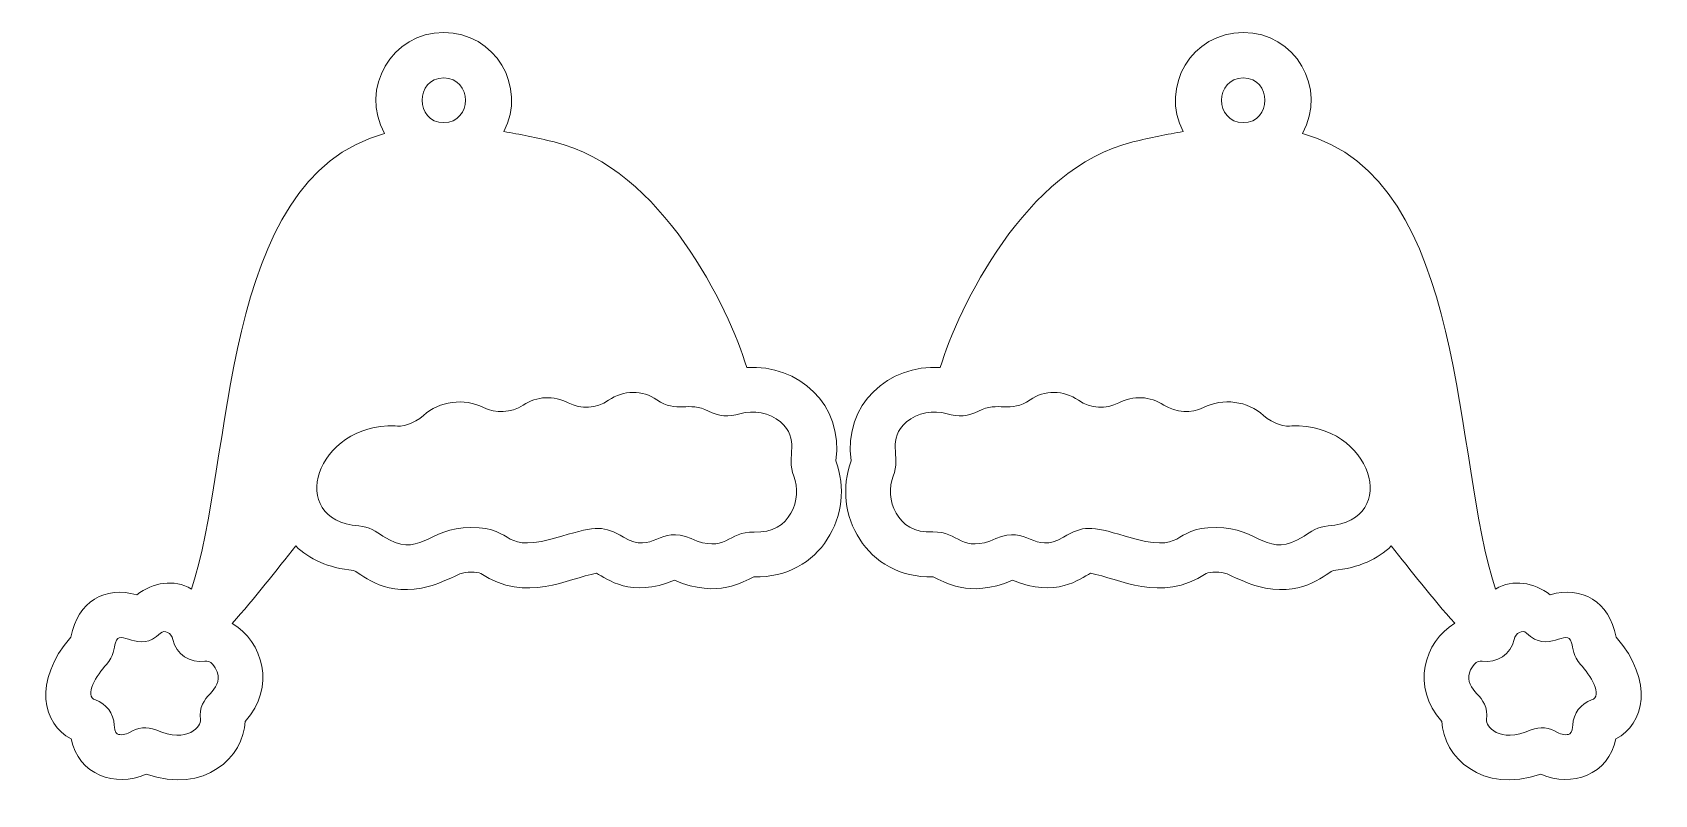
# Model space of a CAD drawing. Header units: inches. Extents: x 0.02 to 4.08, y 0.02 to 1.93.
import ezdxf

# ---------------------------------------------------------------- set-up
doc = ezdxf.new("R2010")
doc.units = ezdxf.units.IN
doc.header["$MEASUREMENT"] = 0
doc.layers.add('_U+0421_U+043B_U+043E_U+0439 1', color=7, linetype='Continuous')

msp = doc.modelspace()

# ---------------------------------------------------------------- linework, layer by layer
at = {"layer": '_U+0421_U+043B_U+043E_U+0439 1', "color": 12, "lineweight": 9, "true_color": 0xe30613}
for points, knots in [([(0.1159, 0.1618), (0.1351, 0.072), (0.226, 0.0391), (0.3036, 0.0735), (0.4513, 0.0224), (0.5483, 0.1173), (0.5515, 0.2056), (0.6295, 0.2916), (0.5956, 0.4052), (0.5194, 0.4509), (0.5749, 0.513), (0.6305, 0.5847), (0.6781, 0.6445), (0.7111, 0.6122), (0.7589, 0.5892), (0.8231, 0.5834), (0.8482, 0.569), (0.9058, 0.5156), (1.0125, 0.5436), (1.0303, 0.5483), (1.0566, 0.5598), (1.0892, 0.5744), (1.1034, 0.5808), (1.1325, 0.5796), (1.1411, 0.5755), (1.2547, 0.501), (1.3603, 0.5639), (1.4308, 0.5762), (1.4575, 0.5627), (1.5158, 0.5128), (1.6262, 0.5588), (1.7364, 0.5116), (1.7975, 0.5558), (1.8246, 0.5674), (1.9918, 0.5622), (2.0792, 0.7261), (2.0297, 0.8573), (2.0496, 0.9995), (1.9356, 1.0992), (1.807, 1.0912), (1.7617, 1.2398), (1.5957, 1.5889), (1.3249, 1.6555), (1.2803, 1.6664), (1.2385, 1.6751), (1.1991, 1.6814), (1.2577, 1.7937), (1.1765, 1.9296), (1.0486, 1.9296), (0.9187, 1.9296), (0.8373, 1.7895), (0.9004, 1.6769), (0.4827, 1.5624), (0.5249, 0.8525), (0.4171, 0.5368), (0.373, 0.5633), (0.3216, 0.5526), (0.2804, 0.5226), (0.2009, 0.5444), (0.1328, 0.5069), (0.1153, 0.4164), (0.0193, 0.3057), (0.0454, 0.1974), (0.1159, 0.1618)], [0, 0, 0, 0, 1, 1, 1, 2, 2, 2, 3, 3, 3, 4, 4, 4, 5, 5, 5, 6, 6, 6, 7, 7, 7, 8, 8, 8, 9, 9, 9, 10, 10, 10, 11, 11, 11, 12, 12, 12, 13, 13, 13, 14, 14, 14, 15, 15, 15, 16, 16, 16, 17, 17, 17, 18, 18, 18, 19, 19, 19, 20, 20, 20, 21, 21, 21, 21]), ([(3.9825, 0.4164), (3.965, 0.5069), (3.8969, 0.5445), (3.8174, 0.5226), (3.7762, 0.5526), (3.7248, 0.5633), (3.6807, 0.5368), (3.5729, 0.8525), (3.6152, 1.5625), (3.1974, 1.677), (3.2605, 1.7895), (3.1792, 1.9297), (3.0492, 1.9297), (2.9213, 1.9297), (2.8401, 1.7937), (2.8987, 1.6814), (2.8593, 1.6751), (2.8175, 1.6664), (2.7729, 1.6555), (2.5021, 1.5889), (2.3361, 1.2398), (2.2909, 1.0912), (2.1622, 1.0993), (2.0482, 0.9995), (2.0681, 0.8573), (2.0187, 0.7261), (2.106, 0.5622), (2.2732, 0.5675), (2.3003, 0.5559), (2.3614, 0.5116), (2.4716, 0.5588), (2.5821, 0.5128), (2.6404, 0.5628), (2.667, 0.5762), (2.7375, 0.5639), (2.8431, 0.501), (2.9567, 0.5755), (2.9653, 0.5796), (2.9945, 0.5808), (3.0087, 0.5745), (3.0412, 0.5599), (3.0675, 0.5483), (3.0853, 0.5436), (3.192, 0.5156), (3.2496, 0.569), (3.2747, 0.5835), (3.339, 0.5893), (3.3867, 0.6123), (3.4198, 0.6445), (3.4674, 0.5847), (3.5229, 0.513), (3.5784, 0.451), (3.5022, 0.4053), (3.4683, 0.2916), (3.5463, 0.2056), (3.5495, 0.1174), (3.6465, 0.0224), (3.7942, 0.0736), (3.8718, 0.0391), (3.9627, 0.072), (3.982, 0.1618), (4.0524, 0.1974), (4.0785, 0.3057), (3.9825, 0.4164)], [0, 0, 0, 0, 1, 1, 1, 2, 2, 2, 3, 3, 3, 4, 4, 4, 5, 5, 5, 6, 6, 6, 7, 7, 7, 8, 8, 8, 9, 9, 9, 10, 10, 10, 11, 11, 11, 12, 12, 12, 13, 13, 13, 14, 14, 14, 15, 15, 15, 16, 16, 16, 17, 17, 17, 18, 18, 18, 19, 19, 19, 20, 20, 20, 21, 21, 21, 21]), ([(1.0486, 1.7039), (0.9766, 1.7039), (0.9764, 1.8158), (1.0486, 1.8158), (1.1206, 1.8158), (1.1207, 1.7039), (1.0486, 1.7039)], [0, 0, 0, 0, 1, 1, 1, 2, 2, 2, 2]), ([(3.0492, 1.8158), (3.1214, 1.8158), (3.1213, 1.7039), (3.0492, 1.7039), (2.9771, 1.7039), (2.9772, 1.8158), (3.0492, 1.8158)], [0, 0, 0, 0, 1, 1, 1, 2, 2, 2, 2]), ([(0.927, 0.9449), (0.9405, 0.9415), (0.9748, 0.9499), (0.9977, 0.971), (1.0373, 1.0074), (1.099, 1.0156), (1.1479, 0.9908), (1.1791, 0.975), (1.2162, 0.9774), (1.2471, 0.9972), (1.2819, 1.0196), (1.324, 1.0217), (1.3599, 1.0029), (1.392, 0.986), (1.4307, 0.9883), (1.4608, 1.009), (1.4986, 1.035), (1.5461, 1.0355), (1.5817, 1.0104), (1.6314, 0.9754), (1.6616, 1.0081), (1.711, 0.9821), (1.7355, 0.9692), (1.7635, 0.9667), (1.7898, 0.9751), (1.8236, 0.986), (1.8641, 0.9779), (1.8909, 0.9551), (1.9423, 0.9112), (1.9043, 0.8702), (1.9245, 0.8191), (1.9462, 0.764), (1.9171, 0.6747), (1.8253, 0.6794), (1.7594, 0.6818), (1.7541, 0.6243), (1.6674, 0.663), (1.5878, 0.6985), (1.5741, 0.6221), (1.4987, 0.6664), (1.4493, 0.6954), (1.4314, 0.6955), (1.344, 0.669), (1.1842, 0.6206), (1.2361, 0.6909), (1.1163, 0.6909), (1.0078, 0.6909), (0.9869, 0.6092), (0.8964, 0.6694), (0.8799, 0.6803), (0.8612, 0.6928), (0.8362, 0.6947), (0.6507, 0.7089), (0.7287, 0.9528), (0.927, 0.9449)], [0, 0, 0, 0, 1, 1, 1, 2, 2, 2, 3, 3, 3, 4, 4, 4, 5, 5, 5, 6, 6, 6, 7, 7, 7, 8, 8, 8, 9, 9, 9, 10, 10, 10, 11, 11, 11, 12, 12, 12, 13, 13, 13, 14, 14, 14, 15, 15, 15, 16, 16, 16, 17, 17, 17, 18, 18, 18, 18]), ([(3.2616, 0.6947), (3.2366, 0.6928), (3.2179, 0.6804), (3.2014, 0.6694), (3.1109, 0.6092), (3.09, 0.691), (2.9815, 0.691), (2.8617, 0.691), (2.9136, 0.6206), (2.7538, 0.6691), (2.6664, 0.6956), (2.6485, 0.6955), (2.5991, 0.6664), (2.5237, 0.6221), (2.51, 0.6985), (2.4304, 0.663), (2.3437, 0.6243), (2.3384, 0.6818), (2.2725, 0.6795), (2.1807, 0.6747), (2.1516, 0.7641), (2.1733, 0.8191), (2.1935, 0.8702), (2.1555, 0.9113), (2.2069, 0.9551), (2.2337, 0.9779), (2.2743, 0.986), (2.308, 0.9751), (2.3343, 0.9667), (2.3623, 0.9692), (2.3868, 0.9821), (2.4362, 1.0081), (2.4664, 0.9754), (2.5161, 1.0104), (2.5517, 1.0355), (2.5992, 1.035), (2.637, 1.0091), (2.6671, 0.9884), (2.7058, 0.9861), (2.7379, 1.0029), (2.7738, 1.0217), (2.8159, 1.0196), (2.8507, 0.9973), (2.8816, 0.9774), (2.9187, 0.975), (2.9499, 0.9908), (2.9988, 1.0156), (3.0605, 1.0075), (3.1001, 0.971), (3.123, 0.95), (3.1573, 0.9415), (3.1708, 0.9449), (3.3692, 0.9528), (3.4471, 0.7089), (3.2616, 0.6947)], [0, 0, 0, 0, 1, 1, 1, 2, 2, 2, 3, 3, 3, 4, 4, 4, 5, 5, 5, 6, 6, 6, 7, 7, 7, 8, 8, 8, 9, 9, 9, 10, 10, 10, 11, 11, 11, 12, 12, 12, 13, 13, 13, 14, 14, 14, 15, 15, 15, 16, 16, 16, 17, 17, 17, 18, 18, 18, 18]), ([(0.2042, 0.3479), (0.2237, 0.3692), (0.223, 0.3883), (0.2268, 0.4023), (0.2378, 0.4426), (0.286, 0.3721), (0.3397, 0.4265), (0.3491, 0.436), (0.3675, 0.4269), (0.3709, 0.4104), (0.3783, 0.3735), (0.4144, 0.35), (0.4503, 0.3563), (0.465, 0.359), (0.4769, 0.343), (0.4815, 0.3294), (0.4985, 0.2788), (0.4307, 0.2739), (0.4397, 0.2097), (0.4418, 0.1947), (0.4105, 0.149), (0.328, 0.184), (0.3064, 0.1932), (0.2817, 0.1909), (0.2618, 0.1778), (0.2535, 0.1722), (0.2387, 0.1705), (0.2316, 0.1741), (0.2254, 0.1773), (0.2242, 0.1908), (0.224, 0.1965), (0.2229, 0.2252), (0.2036, 0.2501), (0.1768, 0.2591), (0.147, 0.2692), (0.1809, 0.3226), (0.2042, 0.3479)], [0, 0, 0, 0, 1, 1, 1, 2, 2, 2, 3, 3, 3, 4, 4, 4, 5, 5, 5, 6, 6, 6, 7, 7, 7, 8, 8, 8, 9, 9, 9, 10, 10, 10, 11, 11, 11, 12, 12, 12, 12]), ([(3.921, 0.2591), (3.8942, 0.2501), (3.8749, 0.2252), (3.8738, 0.1965), (3.8736, 0.1908), (3.8724, 0.1773), (3.8662, 0.1742), (3.8591, 0.1705), (3.8443, 0.1723), (3.836, 0.1778), (3.8161, 0.1909), (3.7914, 0.1932), (3.7698, 0.1841), (3.6873, 0.149), (3.656, 0.1947), (3.6581, 0.2097), (3.6671, 0.2739), (3.5993, 0.2788), (3.6163, 0.3294), (3.6209, 0.343), (3.6328, 0.359), (3.6475, 0.3564), (3.6834, 0.35), (3.7195, 0.3736), (3.7269, 0.4104), (3.7303, 0.427), (3.7487, 0.436), (3.7581, 0.4266), (3.8118, 0.3721), (3.8601, 0.4427), (3.871, 0.4023), (3.8748, 0.3883), (3.8741, 0.3692), (3.8936, 0.3479), (3.9169, 0.3226), (3.9508, 0.2692), (3.921, 0.2591)], [0, 0, 0, 0, 1, 1, 1, 2, 2, 2, 3, 3, 3, 4, 4, 4, 5, 5, 5, 6, 6, 6, 7, 7, 7, 8, 8, 8, 9, 9, 9, 10, 10, 10, 11, 11, 11, 12, 12, 12, 12])]:
    msp.add_open_spline(points, degree=3, knots=knots, dxfattribs=at)

doc.saveas('drawing.dxf')
